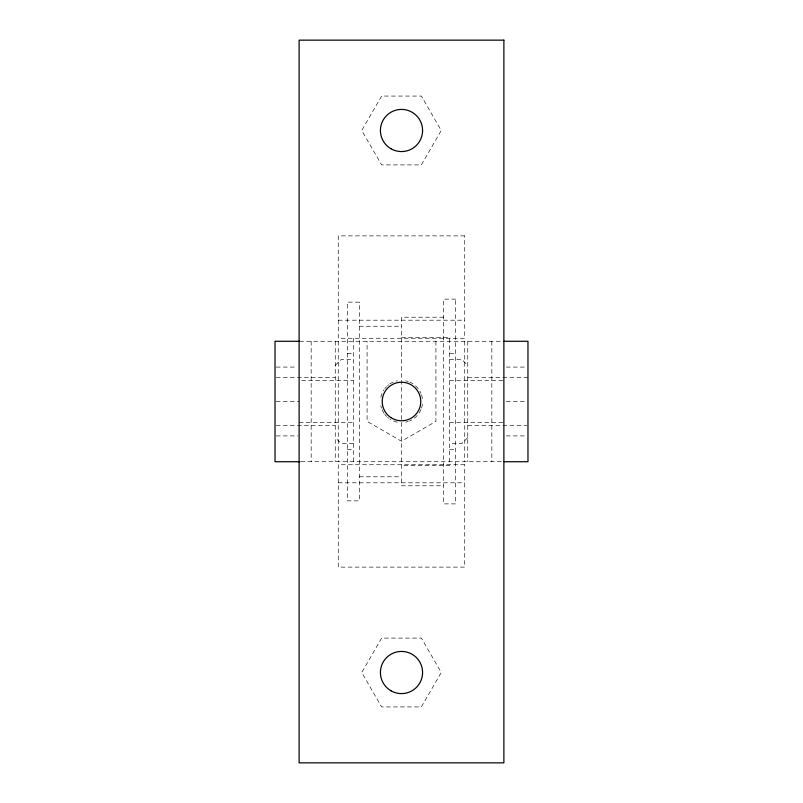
<?xml version="1.0" encoding="UTF-8"?>
<svg xmlns="http://www.w3.org/2000/svg" width="803" height="803" viewBox="0 0 803 803"><rect width="100%" height="100%" fill="white"/><g stroke="black" fill="none" stroke-linecap="round" stroke-linejoin="round"><path stroke-width="0.6" stroke-dasharray="4.01 3.01" d="M335.252 365.365L341.275 359.342L353.32 359.342M467.747 437.635L461.725 443.657L449.68 443.657M443.657 317.215L401.5 317.215L401.5 485.785L443.657 485.785M338.264 320.196L464.736 320.196M359.342 326.239L401.5 326.239M401.5 337.661L449.68 337.661L449.68 465.339L401.5 465.339M299.609 341.275L503.049 341.275M347.297 353.32L353.32 353.32M449.68 353.32L455.702 353.32M449.68 359.342L461.725 359.342L467.747 365.365M276.232 367.081L296.709 367.081M506.291 367.081L526.768 367.081M276.252 377.41L335.252 377.41M467.747 377.41L527.972 377.41M301.607 380.421L353.32 380.421M449.68 380.421L503.882 380.421M276.232 401.5L299.117 401.5M506.291 401.5L526.768 401.5M299.117 422.579L353.32 422.579M449.68 422.579L503.882 422.579M276.252 425.59L335.252 425.59M467.747 425.59L526.718 425.59M276.232 435.919L297.913 435.919M506.291 435.919L526.768 435.919M353.32 443.657L341.275 443.657L335.252 437.635M347.297 449.68L353.32 449.68M449.68 449.68L455.702 449.68M300.834 461.725L503.049 461.725M359.342 476.781L401.5 476.781M338.264 482.804L464.736 482.804M491.837 341.275L491.837 461.725M467.747 341.275L467.747 461.725M464.736 341.275L464.736 461.725M435.919 341.275L435.919 421.374L401.5 441.248L367.081 421.374L367.081 341.275M353.32 338.284L353.32 464.736M338.264 341.275L338.264 461.725M335.252 341.275L335.252 461.725M311.162 341.275L311.162 461.725M422.398 404.25A21.079 21.079 0 0 1 421.465 408.275M420.973 409.57A21.079 21.079 0 0 1 409.57 420.973M408.275 421.465A21.079 21.079 0 0 1 405.615 422.177M397.385 422.177A21.079 21.079 0 0 1 389.786 419.025M388.672 418.222A21.079 21.079 0 0 1 387.598 417.349M386.594 416.406A21.079 21.079 0 0 1 384.778 414.328M383.975 413.214A21.079 21.079 0 0 1 382.027 409.57M381.535 408.275A21.079 21.079 0 0 1 380.823 405.615M380.823 397.385A21.079 21.079 0 0 1 383.975 389.786M384.778 388.672A21.079 21.079 0 0 1 386.594 386.594M387.598 385.651A21.079 21.079 0 0 1 388.672 384.778M389.786 383.975A21.079 21.079 0 0 1 397.385 380.823M405.615 380.823A21.079 21.079 0 0 1 408.275 381.535M409.57 382.027A21.079 21.079 0 0 1 420.973 393.43M421.465 394.725A21.079 21.079 0 0 1 422.398 398.75M381.626 96.069L361.751 130.487L381.626 164.906L421.374 164.906L441.248 130.487L421.374 96.069L381.626 96.069M381.626 638.094L361.751 672.512L381.626 706.931L421.374 706.931L441.248 672.512L421.374 638.094L381.626 638.094M464.736 235.881L338.264 235.881L338.264 338.264L464.736 338.264L464.736 235.881M455.702 299.117L443.657 299.117L443.657 503.882L455.702 503.882L455.702 299.117M359.342 302.149L347.297 302.149L347.297 500.861L359.342 500.861L359.342 302.149M464.736 464.736L338.264 464.736L338.264 567.119L464.736 567.119L464.736 464.736"/><path stroke-width="1.2" d="M299.609 341.275L275.027 341.275L275.027 461.725L299.951 461.725M504.133 341.275L527.972 341.275L527.972 461.725L504.133 461.725M503.882 40.15L299.117 40.15L299.117 762.85L503.882 762.85L503.882 40.15M390.961 690.771A21.079 21.079 0 0 0 422.579 672.512A21.079 21.079 0 0 0 390.961 654.254A21.079 21.079 0 0 0 390.961 690.771M390.961 148.746A21.079 21.079 0 0 0 422.579 130.487A21.079 21.079 0 0 0 390.961 112.229A21.079 21.079 0 0 0 390.961 148.746M390.83 417.55A19.272 19.272 0 0 0 420.732 402.715A19.272 19.272 0 0 0 392.928 384.236A19.272 19.272 0 0 0 390.83 417.55"/></g></svg>
